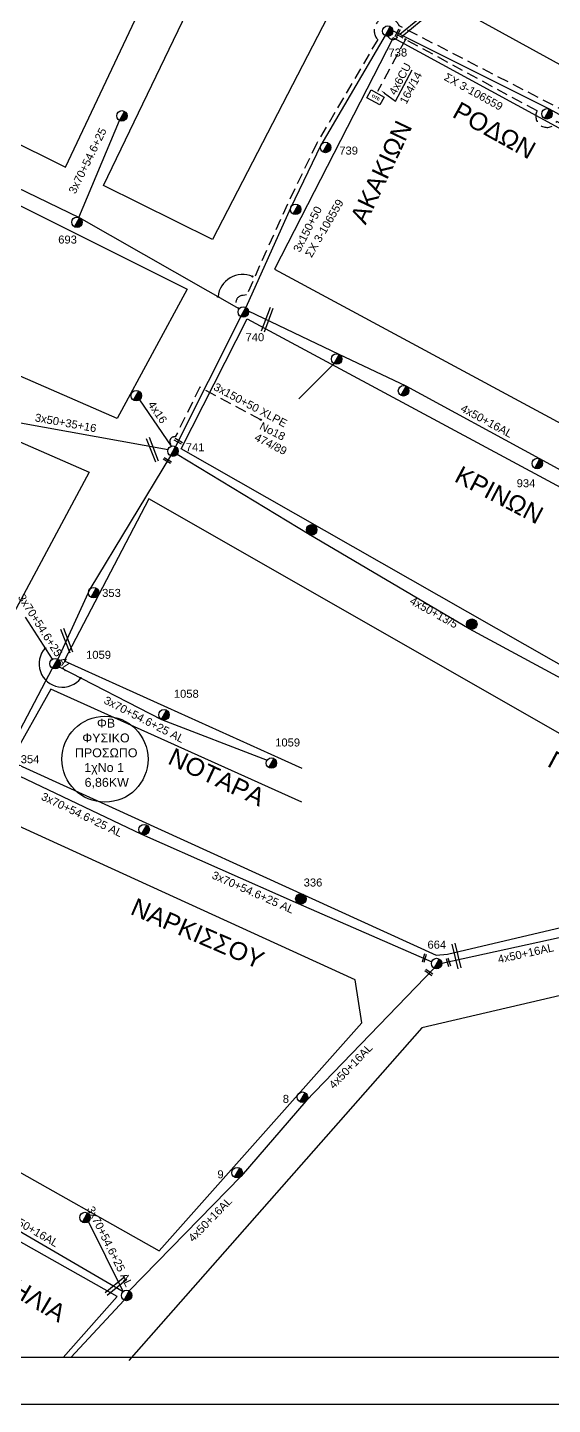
# Model space of a CAD drawing. Header units: millimetres. Extents: x 1020 to 3238, y 796 to 1818.
# Drawn here: x 1616.9 to 1734.8, y 796.3 to 1105.9 of the extents above; entities that cross this region are included whole.
import ezdxf
from ezdxf import colors
from ezdxf.entities.mleader import LeaderData, LeaderLine
from ezdxf.enums import TextEntityAlignment as Align
from ezdxf.math import Vec2, Vec3

# ---------------------------------------------------------------- set-up
doc = ezdxf.new("R2010")
doc.units = ezdxf.units.MM
doc.linetypes.add('DASHED', pattern=[19.05, 12.7, -6.35])
for name, color, linetype, lineweight in [('3x150+50', 7, 'Continuous', 30), ('3x150+50 XLPE', 7, 'SYN_LINE', 30), ('3x50+35+16', 7, 'Continuous', 30), ('3x70+54.6+25 AL', 7, 'SYN_LINE', 30), ('4x16', 7, 'Continuous', 30), ('4X35', 7, 'DASHED', 30), ('4x50+13_5', 7, 'Continuous', 30), ('4x50+16AL', 7, 'Continuous', 30), ('4x6CU', 7, 'Continuous', 30), ('Υπόβαθρο ΔΕΗ', 7, 'Continuous', 30)]:
    doc.layers.add(name, color=color, linetype=linetype, lineweight=lineweight)
for name, color, linetype in [('Pillar OTE', 7, 'Continuous'), ('text οδών', 7, 'Continuous'), ('text_kalodion', 7, 'Continuous'), ('ΑΓΝΩΣΤΟ ΕΝΑΕΡΙΟ ΚΑΛΩΔΙΟ', 7, 'Continuous'), ('Επιγραφές - Σχήματα', 7, 'Continuous'), ('Μηχανική τομή', 7, 'Continuous'), ('Στύλος Ξύλινος', 7, 'Continuous'), ('Στύλος Ξύλινος @ 1', 7, 'Continuous'), ('Στύλος ΦΜ', 7, 'Continuous'), ('Στύλος ΦΜ @ 1', 7, 'Continuous'), ('Συνδέσεις', 7, 'Continuous'), ('Τομή', 7, 'Continuous')]:
    doc.layers.add(name, color=color, linetype=linetype)
doc.styles.add('arial', font='arial.ttf')
doc.styles.get("Standard").update_dxf_attribs({"font": 'arial.ttf'})
doc.linetypes.add('SYN_LINE', pattern='A,0.5,-0.0001,["/\\/\\/\\/",Standard,S=0.1,R=0,X=0,Y=-0.05],-0.25', length=0.7501)

# ---------------------------------------------------------------- blocks, each defined once
blk = doc.blocks.new('ΥΠΑΡΧΩΝ ΤΣΙΜΕΝΤΕΝΙΟΣ ΣΤΥΛΟΣ')
at = {"layer": 'Στύλος ΦΜ'}
blk.add_hatch(color=7, dxfattribs=at).paths.add_polyline_path([(-1.29, -2.28, 0.574793), (2.62, 0, 0.268822), (1.3, 2.27)])
at = {"layer": 'Στύλος ΦΜ', "color": 7}
blk.add_line((-1.29, -2.28), (1.3, 2.27), dxfattribs=at)
blk.add_circle((0, 0), 2.62, dxfattribs=at)
at = {"layer": 'Στύλος ΦΜ', "flags": 4}
for tag, p in [('ΤΥΠΟΣ', (-4.91, 3.03)), ('ΑΡΙΘΜΟΣ', (-4.68, 8.05))]:
    blk.add_attdef(tag, p, '', height=4, dxfattribs=at)
blk = doc.blocks.new('ΥΠΑΡΧΩΝ ΞΥΛΙΝΟΣ ΣΤΥΛΟΣ')
at = {"layer": 'Στύλος Ξύλινος'}
h = blk.add_hatch(color=7, dxfattribs=at)
h.paths.add_polyline_path([(-2.62, 0, 0.270008), (-1.29, -2.28), (1.3, 2.27, 0.576266)])
h.paths.add_polyline_path([(-1.29, -2.28, 0.574793), (2.62, 0, 0.268822), (1.3, 2.27)])
at = {"layer": 'Στύλος Ξύλινος', "color": 7}
blk.add_line((-1.29, -2.28), (1.3, 2.27), dxfattribs=at)
blk.add_circle((0, 0), 2.62, dxfattribs=at)
at = {"layer": 'Στύλος Ξύλινος', "flags": 4}
for tag, p in [('ΑΡΙΘΜΟΣ', (-4.91, 8.6)), ('ΤΥΠΟΣ', (-4.85, 3.39))]:
    blk.add_attdef(tag, p, '', height=4, dxfattribs=at)
blk = doc.blocks.new('ΤΟΜΗ')
at = {"layer": 'Τομή', "ltscale": 40}
for p, q in [((-5.7, 0), (17.1, 0)), ((-5.7, -2.8), (17.1, -2.8))]:
    blk.add_line(p, q, dxfattribs=at)
blk = doc.blocks.new('_ΣΥΝΔΕΣΗ')
at = {"layer": 'Συνδέσεις', "linetype": 'SYN_LINE', "ltscale": 40}
blk.add_hatch(color=256, dxfattribs=at).paths.add_polyline_path([(0.5, 0, 1), (-0.5, 0, 1)])
at = {"layer": 'Συνδέσεις'}
blk.add_circle((0, 0), 0.5, dxfattribs=at)
blk = doc.blocks.new('ΜΗΧΑΝΙΚΗ ΤΟΜΗ')
at = {"layer": 'Μηχανική τομή', "ltscale": 40}
for p, q in [((-1.9, 0.8), (5.7, 0.8)), ((-1.9, -0.8), (5.7, -0.8))]:
    blk.add_line(p, q, dxfattribs=at)
blk = doc.blocks.new('PILLAR ΟΤΕ')
at = {"layer": 'Pillar OTE', "ltscale": 40}
blk.add_lwpolyline([(-3.31, 2.02), (3.39, 2.02), (3.39, -1.99), (-3.31, -1.99)], close=True, dxfattribs=at)
at = {"layer": 'Pillar OTE', "insert": (-1.81, 0.71), "char_height": 1.3575, "width": 109.961, "attachment_point": 1}
blk.add_mtext('{\\fArial|b1|i0|c161|p34;OTE}', dxfattribs=at)

msp = doc.modelspace()

# ---------------------------------------------------------------- linework, layer by layer
at = {"lineweight": -3}
msp.add_lwpolyline([(1059.16, 1801.46), (3011.12, 1801.46), (3011.12, 806.84), (1059.16, 806.84)], close=True, dxfattribs=at)
at = {"lineweight": -3, "ltscale": 0.2}
msp.add_circle((1634.3, 941.36), 9.67, dxfattribs=at)
at = {"layer": '3x150+50', "color": 1, "linetype": 'DASHED', "lineweight": -3, "ltscale": 0.2}
for points in [[(1808.08, 1040.63), (1812.04, 1047.91), (1771, 1070.75), (1768.84, 1070.93), (1700.37, 1106.28, 1.197991), (1695.56, 1103.18, 1.197991)], [(1695.56, 1103.18), (1681.89, 1079.87), (1675.3, 1066.17), (1666.12, 1045.77), (1665.37, 1045.64, 0.748811), (1664.44, 1042.65)]]:
    msp.add_lwpolyline(points, format="xyb", dxfattribs=at)
at = {"layer": '3x150+50', "color": 85, "linetype": 'DASHED', "lineweight": -3, "ltscale": 0.2}
msp.add_lwpolyline([(1806.99, 1041.22), (1810.49, 1047.64), (1770.98, 1069.61), (1767.1, 1067.64), (1735.77, 1084.71, -0.989193), (1731.36, 1087.11), (1700.21, 1104.08, -0.67934), (1697.89, 1103.9)], format="xyb", dxfattribs=at)
at = {"layer": '3x150+50 XLPE', "color": 85, "linetype": 'DASHED', "lineweight": -3, "ltscale": 0.2}
msp.add_lwpolyline([(1669.3, 1017.7), (1655.64, 1025.02), (1650.09, 1013.82, 1.029487), (1649.74, 1011.79, 11.846694)], format="xyb", dxfattribs=at)
at = {"layer": '3x50+35+16', "color": 62, "lineweight": -3, "ltscale": 0.2}
msp.add_lwpolyline([(1548.23, 1041.95), (1558.17, 1041.26), (1580.07, 1031.11), (1593.67, 1025.14), (1609.9, 1018), (1648.46, 1010.97)], dxfattribs=at)
at = {"layer": '3x70+54.6+25 AL', "color": 27, "linetype": 'SYN_LINE', "lineweight": -3, "ltscale": 20}
msp.add_lwpolyline([(1789.93, 1056.62), (1770.48, 1067.48), (1734.16, 1087.49), (1698.98, 1105.14)], dxfattribs=at)
at = {"layer": '3x70+54.6+25 AL', "color": 1, "linetype": 'SYN_LINE', "lineweight": -3, "ltscale": 20}
msp.add_lwpolyline([(1628.46, 1063.18), (1637.53, 1084.99)], dxfattribs=at)
at = {"layer": '3x70+54.6+25 AL', "color": 85, "linetype": 'SYN_LINE', "lineweight": -3, "ltscale": 15}
msp.add_lwpolyline([(1622.49, 963.83), (1616.42, 973.33)], dxfattribs=at)
at = {"layer": '3x70+54.6+25 AL', "color": 85, "linetype": 'SYN_LINE', "lineweight": -3, "ltscale": 20}
msp.add_lwpolyline([(1624.02, 962.1), (1646.98, 950.32), (1670.71, 941.15)], dxfattribs=at)
at = {"layer": '3x70+54.6+25 AL', "color": 173, "linetype": 'SYN_LINE', "lineweight": -3, "ltscale": 20}
msp.add_lwpolyline([(1611.87, 939.11), (1642.5, 924.5), (1677.73, 908.91), (1707.68, 895.83)], dxfattribs=at)
at = {"layer": '3x70+54.6+25 AL', "color": 6, "linetype": 'SYN_LINE', "lineweight": -3, "ltscale": 20}
msp.add_lwpolyline([(1638.42, 821.7), (1630.59, 837.41)], dxfattribs=at)
at = {"layer": '4x16', "color": 85, "linetype": 'SYN_LINE', "lineweight": -3, "ltscale": 15}
msp.add_lwpolyline([(1642.04, 1022.18), (1649.15, 1011.71)], dxfattribs=at)
at = {"layer": '4X35', "color": 27, "linetype": 'SYN_LINE', "lineweight": -3, "ltscale": 10}
msp.add_lwpolyline([(1677.85, 1022.38), (1685.77, 1030.31)], dxfattribs=at)
at = {"layer": '4x50+13_5', "color": 30, "lineweight": -3, "ltscale": 0.2}
for points in [[(1649.01, 1009.6), (1630.87, 979.58), (1623.68, 963.85)], [(1825.16, 909.78), (1811.04, 917.35), (1785.03, 931.53), (1752.04, 951.23), (1716.1, 970.7), (1680.14, 991.89), (1650.48, 1009.86)]]:
    msp.add_lwpolyline(points, dxfattribs=at)
at = {"layer": '4x50+13_5', "color": 85, "lineweight": -3, "ltscale": 0.2}
msp.add_lwpolyline([(1611.31, 940.4), (1622.52, 961.8)], dxfattribs=at)
at = {"layer": '4x50+16AL', "color": 1, "lineweight": -3, "ltscale": 0.2}
msp.add_lwpolyline([(1664.44, 1042.65), (1628.61, 1063.11), (1600.33, 1076.71), (1571.04, 1090.26)], dxfattribs=at)
at = {"layer": '4x50+16AL', "color": 27, "lineweight": -3, "ltscale": 0.2}
msp.add_lwpolyline([(1812.76, 964.82), (1797.21, 973.88), (1766.16, 990.19), (1731.99, 1008.87), (1701.95, 1025.21), (1686.94, 1032.36), (1666.53, 1042.08)], dxfattribs=at)
at = {"layer": '4x50+16AL', "color": 85, "lineweight": -3, "ltscale": 0.2}
msp.add_lwpolyline([(1757.91, 905.94), (1709.96, 895.4)], dxfattribs=at)
at = {"layer": '4x50+16AL', "color": 173, "lineweight": -3, "ltscale": 0.2}
for points in [[(1708.21, 894.39), (1679.44, 864.47), (1664.87, 847.62), (1639.74, 821.8)], [(1638.58, 819.75), (1626.6, 806.84)]]:
    msp.add_lwpolyline(points, dxfattribs=at)
at = {"layer": '4x50+16AL', "color": 6, "lineweight": -3, "ltscale": 0.2}
msp.add_lwpolyline([(1569.75, 860.58), (1606, 840.52), (1638.42, 821.7)], dxfattribs=at)
at = {"layer": '4x6CU', "color": 133, "linetype": 'DASHED', "lineweight": -3, "ltscale": 0.2}
msp.add_lwpolyline([(1701.78, 1103.22), (1695.54, 1091.48)], dxfattribs=at)
at = {"layer": 'ΑΓΝΩΣΤΟ ΕΝΑΕΡΙΟ ΚΑΛΩΔΙΟ', "color": 85, "lineweight": -3, "ltscale": 0.2}
for points in [[(1697.23, 1104.05), (1682.8, 1079.45), (1675.97, 1065.26), (1665.95, 1042.94)], [(1664.78, 1040.89), (1650.17, 1011.65)]]:
    msp.add_lwpolyline(points, dxfattribs=at)
at = {"layer": 'Επιγραφές - Σχήματα', "lineweight": -3}
msp.add_lwpolyline([(1019.92, 1815.41), (3237.54, 1815.41), (3238.24, 796.27), (1019.92, 796.27)], close=True, dxfattribs=at)
at = {"layer": 'Υπόβαθρο ΔΕΗ', "color": 7, "lineweight": -3}
for points in [[(1723.42, 1151.74), (1704.4, 1115.24), (1909.94, 1002.25), (1923.92, 1038.1)], [(1650.84, 1128.32), (1611.25, 1149.13), (1584.58, 1094.76), (1625.42, 1074.48)], [(1659.58, 1123.65), (1685.38, 1110.35), (1658.48, 1058.21), (1633.98, 1070.37)], [(1672.38, 1051.51), (1880.33, 939.36), (1904.73, 991.53), (1699.01, 1103.59)], [(1579.18, 1083.81), (1652.74, 1047.05), (1637.05, 1017.97), (1562.68, 1050.39)], [(1666.27, 1040.38), (1874.84, 928.11), (1873.11, 924.5), (1847.59, 910.73), (1832.26, 908.04), (1651.45, 1011.16)], [(1556.92, 1038.23), (1630.72, 1005.91), (1599.02, 946.72), (1525.05, 974.24)], [(1690.5, 891.72), (1607.05, 929.88), (1575.25, 870.95), (1646.5, 830.79), (1692.01, 882.11)]]:
    msp.add_lwpolyline(points, close=True, dxfattribs=at)
for points in [[(1678.53, 931.71), (1622.11, 957.09), (1613.05, 940.9), (1708.69, 897.26), (1711.2, 897.52), (1757.39, 908.37), (1769.57, 928.14), (1644.16, 999.93), (1625.11, 963.49), (1678.53, 939.34)], [(1816.3, 807.68), (1797.05, 885.99), (1788.78, 887.01), (1785.41, 899.65), (1705.5, 880.97), (1639.68, 806.16)], [(1624.92, 806.84), (1637.05, 820.54), (1561.18, 863.32), (1539.35, 806.84)]]:
    msp.add_lwpolyline(points, dxfattribs=at)
at = {"layer": 'Υπόβαθρο ΔΕΗ', "lineweight": -3}
for centre, radius, start, end in [((1665.22, 1044.79), 5.56, 66.5556, 174.0678), ((1624.74, 962.8), 5.24, 137.3941, 322.4258)]:
    msp.add_arc(centre, radius, start, end, dxfattribs=at)

# ---------------------------------------------------------------- block references
at = {"layer": 'Pillar OTE', "xscale": 0.4999999999999999, "yscale": 0.4999999999999999, "zscale": 0.4999999999999999, "rotation": 330.8231759037993}
msp.add_blockref('PILLAR ΟΤΕ', (1695.06, 1090.16), dxfattribs=at)
at = {"layer": 'Μηχανική τομή', "lineweight": -3}
for p, xscale, yscale, zscale, rotation in [((1699.84, 1104.23), 0.2499999999999677, 0.2499999999999677, 0.2499999999999677, 63.80591713590032), ((1651.18, 1012.58), 0.2499999999999677, 0.2499999999999677, 0.2499999999999677, 149.7466647832102), ((1648.74, 1008.25), 0.2499999999999677, 0.2499999999999677, 0.2499999999999677, 149.7466647832102), ((1705.97, 896.22), 0.2499999999999677, 0.2499999999999677, 0.2499999999999677, 74.02456761277536), ((1711.62, 895.2), 0.2499999999999678, 0.2499999999999678, 0.2499999999999678, 107.5492918014873), ((1707.43, 893.1), 0.2499999999999677, 0.2499999999999677, 0.2499999999999677, 144.3986706529638)]:
    msp.add_blockref('ΜΗΧΑΝΙΚΗ ΤΟΜΗ', p, dxfattribs=dict(at, xscale=xscale, yscale=yscale, zscale=zscale, rotation=rotation))
at = {"layer": 'Στύλος Ξύλινος @ 1', "lineweight": -3, "ltscale": 40, "xscale": 0.4499999999996234, "yscale": 0.4499999999996234, "zscale": 0.4499999999996234}
for p in [(1680.72, 992.92), (1716.69, 971.72)]:
    msp.add_blockref('ΥΠΑΡΧΩΝ ΞΥΛΙΝΟΣ ΣΤΥΛΟΣ', p, dxfattribs=at)
at = {"layer": 'Στύλος Ξύλινος @ 1', "lineweight": -3, "ltscale": 40}
ref = msp.add_blockref('ΥΠΑΡΧΩΝ ΞΥΛΙΝΟΣ ΣΤΥΛΟΣ', (1678.31, 909.94), dxfattribs=dict(at, xscale=0.4499999999996234, yscale=0.4499999999996234, zscale=0.4499999999996234))
ref.add_attrib('ΤΥΠΟΣ', '336', (1678.93, 912.73), dxfattribs={"layer": 'Στύλος Ξύλινος', "height": 1.8, "flags": 4})
at = {"layer": 'Στύλος ΦΜ @ 1', "lineweight": -3, "ltscale": 40}
ref = msp.add_blockref('ΥΠΑΡΧΩΝ ΤΣΙΜΕΝΤΕΝΙΟΣ ΣΤΥΛΟΣ', (1697.81, 1105.07), dxfattribs=dict(at, xscale=0.4500000000001488, yscale=0.4500000000001488, zscale=0.4500000000001488))
ref.add_attrib('ΤΥΠΟΣ', '738', (1697.98, 1099.36), dxfattribs={"layer": 'Στύλος ΦΜ', "height": 1.8, "rotation": 360, "flags": 4})
for p, xscale, yscale, zscale in [((1638.11, 1086.01), 0.4499999999998842, 0.4499999999998842, 0.4499999999998842), ((1733.58, 1086.47), 0.4500000000000877, 0.4500000000000877, 0.4500000000000877), ((1677.12, 1065), 0.4500000000001488, 0.4500000000001488, 0.4500000000001488), ((1686.35, 1031.34), 0.450000000000137, 0.450000000000137, 0.450000000000137), ((1701.37, 1024.19), 0.450000000000137, 0.450000000000137, 0.450000000000137), ((1641.31, 1023.1), 0.4499999999999518, 0.4499999999999518, 0.4499999999999518), ((1643.09, 925.53), 0.4500000000000908, 0.4500000000000908, 0.4500000000000908), ((1629.81, 838.3), 0.4499999999998252, 0.4499999999998252, 0.4499999999998252), ((1639.16, 820.78), 0.4499999999998252, 0.4499999999998252, 0.4499999999998252)]:
    msp.add_blockref('ΥΠΑΡΧΩΝ ΤΣΙΜΕΝΤΕΝΙΟΣ ΣΤΥΛΟΣ', p, dxfattribs=dict(at, xscale=xscale, yscale=yscale, zscale=zscale))
ref = msp.add_blockref('ΥΠΑΡΧΩΝ ΤΣΙΜΕΝΤΕΝΙΟΣ ΣΤΥΛΟΣ', (1683.85, 1078.91), dxfattribs=dict(at, xscale=0.4500000000001488, yscale=0.4500000000001488, zscale=0.4500000000001488))
ref.add_attrib('ΤΥΠΟΣ', '739', (1686.93, 1077.31), dxfattribs={"layer": 'Στύλος ΦΜ', "height": 1.8, "rotation": 360, "flags": 4})
ref = msp.add_blockref('ΥΠΑΡΧΩΝ ΤΣΙΜΕΝΤΕΝΙΟΣ ΣΤΥΛΟΣ', (1628.02, 1062.09), dxfattribs=dict(at, xscale=0.4500000000001698, yscale=0.4500000000001698, zscale=0.4500000000001698))
ref.add_attrib('ΤΥΠΟΣ', '693', (1623.8, 1057.3), dxfattribs={"layer": 'Στύλος ΦΜ', "height": 1.8, "rotation": 360, "flags": 4})
ref = msp.add_blockref('ΥΠΑΡΧΩΝ ΤΣΙΜΕΝΤΕΝΙΟΣ ΣΤΥΛΟΣ', (1665.36, 1041.92), dxfattribs=dict(at, xscale=0.4500000000001699, yscale=0.4500000000001699, zscale=0.4500000000001699))
ref.add_attrib('ΤΥΠΟΣ', '740', (1665.87, 1035.35), dxfattribs={"layer": 'Στύλος ΦΜ', "height": 1.8, "rotation": 360, "flags": 4})
ref = msp.add_blockref('ΥΠΑΡΧΩΝ ΤΣΙΜΕΝΤΕΝΙΟΣ ΣΤΥΛΟΣ', (1649.59, 1010.62), dxfattribs=dict(at, xscale=0.4499999999999518, yscale=0.4499999999999518, zscale=0.4499999999999518))
ref.add_attrib('ΑΡΙΘΜΟΣ', '741', (1652.45, 1010.59), dxfattribs={"layer": 'Στύλος ΦΜ', "height": 1.8, "flags": 4})
ref = msp.add_blockref('ΥΠΑΡΧΩΝ ΤΣΙΜΕΝΤΕΝΙΟΣ ΣΤΥΛΟΣ', (1731.4, 1007.84), dxfattribs=dict(at, xscale=0.450000000000137, yscale=0.450000000000137, zscale=0.450000000000137))
ref.add_attrib('ΤΥΠΟΣ', '934', (1726.77, 1002.51), dxfattribs={"layer": 'Στύλος ΦΜ', "height": 1.8, "rotation": 360, "flags": 4})
ref = msp.add_blockref('ΥΠΑΡΧΩΝ ΤΣΙΜΕΝΤΕΝΙΟΣ ΣΤΥΛΟΣ', (1631.75, 978.8), dxfattribs=dict(at, xscale=0.4500000000000908, yscale=0.4500000000000908, zscale=0.4500000000000908))
ref.add_attrib('ΤΥΠΟΣ', '353', (1633.67, 977.85), dxfattribs={"layer": 'Στύλος ΦΜ', "height": 1.8, "flags": 4})
ref = msp.add_blockref('ΥΠΑΡΧΩΝ ΤΣΙΜΕΝΤΕΝΙΟΣ ΣΤΥΛΟΣ', (1623.1, 962.83), dxfattribs=dict(at, xscale=0.4500000000000908, yscale=0.4500000000000908, zscale=0.4500000000000908))
ref.add_attrib('ΤΥΠΟΣ', '1059', (1630.06, 963.93), dxfattribs={"layer": 'Στύλος ΦΜ', "height": 1.8, "flags": 4})
ref = msp.add_blockref('ΥΠΑΡΧΩΝ ΤΣΙΜΕΝΤΕΝΙΟΣ ΣΤΥΛΟΣ', (1647.56, 951.35), dxfattribs=dict(at, xscale=0.4500000000000908, yscale=0.4500000000000908, zscale=0.4500000000000908))
ref.add_attrib('ΤΥΠΟΣ', '1058', (1649.77, 955.17), dxfattribs={"layer": 'Στύλος ΦΜ', "height": 1.8, "flags": 4})
ref = msp.add_blockref('ΥΠΑΡΧΩΝ ΤΣΙΜΕΝΤΕΝΙΟΣ ΣΤΥΛΟΣ', (1671.68, 940.49), dxfattribs=dict(at, xscale=0.4500000000000908, yscale=0.4500000000000908, zscale=0.4500000000000908))
ref.add_attrib('ΤΥΠΟΣ', '1059', (1672.53, 944.22), dxfattribs={"layer": 'Στύλος ΦΜ', "height": 1.8, "flags": 4})
ref = msp.add_blockref('ΥΠΑΡΧΩΝ ΤΣΙΜΕΝΤΕΝΙΟΣ ΣΤΥΛΟΣ', (1610.72, 939.38), dxfattribs=dict(at, xscale=0.4500000000000908, yscale=0.4500000000000908, zscale=0.4500000000000908))
ref.add_attrib('ΤΥΠΟΣ', '354', (1615.38, 940.46), dxfattribs={"layer": 'Στύλος ΦΜ', "height": 1.8, "flags": 4})
ref = msp.add_blockref('ΥΠΑΡΧΩΝ ΤΣΙΜΕΝΤΕΝΙΟΣ ΣΤΥΛΟΣ', (1708.79, 895.41), dxfattribs=dict(at, xscale=0.4500000000001327, yscale=0.4500000000001327, zscale=0.4500000000001327))
ref.add_attrib('ΤΥΠΟΣ', '664', (1706.74, 898.76), dxfattribs={"layer": 'Στύλος ΦΜ', "height": 1.8, "rotation": 360, "flags": 4})
ref = msp.add_blockref('ΥΠΑΡΧΩΝ ΤΣΙΜΕΝΤΕΝΙΟΣ ΣΤΥΛΟΣ', (1678.65, 865.35), dxfattribs=dict(at, xscale=0.4499999999997549, yscale=0.4499999999997549, zscale=0.4499999999997549))
ref.add_attrib('ΤΥΠΟΣ', '8', (1674.24, 864.08), dxfattribs={"layer": 'Στύλος ΦΜ', "height": 1.8, "flags": 4})
ref = msp.add_blockref('ΥΠΑΡΧΩΝ ΤΣΙΜΕΝΤΕΝΙΟΣ ΣΤΥΛΟΣ', (1663.98, 848.38), dxfattribs=dict(at, xscale=0.4499999999997549, yscale=0.4499999999997549, zscale=0.4499999999997549))
ref.add_attrib('ΤΥΠΟΣ', '9', (1659.56, 847.12), dxfattribs={"layer": 'Στύλος ΦΜ', "height": 1.8, "flags": 4})
at = {"layer": 'Συνδέσεις', "lineweight": -3, "xscale": 0.25, "yscale": 0.25, "zscale": 0.25}
for p in [(1701.78, 1103.23), (1667.43, 1049.89), (1659.69, 1045.37), (1669.3, 1017.7), (1620.89, 966.35), (1628.89, 959.61)]:
    msp.add_blockref('_ΣΥΝΔΕΣΗ', p, dxfattribs=at)
at = {"layer": 'Τομή', "lineweight": -3, "xscale": 0.2499999999999995, "yscale": 0.2499999999999995, "zscale": 0.2499999999999995}
for p, rotation in [((1701.61, 1105.28), 39.38108142913769), ((1669.97, 1039.01), 69.65286876878682), ((1645.18, 1009.44), 111.0252193659888), ((1625.95, 966.5), 111.0252193659888), ((1713.28, 895.64), 103.661182241477), ((1635.43, 822.31), 39.16802573393648)]:
    msp.add_blockref('ΤΟΜΗ', p, dxfattribs=dict(at, rotation=rotation))

# ---------------------------------------------------------------- texts
at = {"layer": 'text οδών', "lineweight": -3}
msp.add_text('ΓΙΑΣΕΜΙΩΝ', height=4, rotation=331.8491, dxfattribs=at).set_placement((1747.57, 934.6), align=Align.MIDDLE_CENTER)
at = {"layer": 'text οδών', "lineweight": -3, "ltscale": 40, "char_height": 2, "attachment_point": 1}
for s, insert, width, rotation in [('{\\H2x;POΔΩΝ\\P} ', (1714.02, 1089.39), 13.6816, 330.805), ('{\\H2x;AKAKIΩN\\P} ', (1689.23, 1063.06), 13.6816, 64.6254), ('{\\H2x;KPINΩΝ\\fMS Shell Dlg|b0|i0|c0|p0;\\H0.35416x;\\P} ', (1714.38, 1007.49), 13.6816, 332.3265), ('{\\H2x;ΝΟΤΑΡΑ}', (1649.85, 944.06), 54.2348, 334.8342), ('{\\H2x;NAPKIΣΣOY\\P} ', (1641.34, 910.29), 13.6816, 336.6879), ('{\\H2x;ΠPOΦ. HΛIA}', (1597.8, 834.7), 54.2348, 329.3991)]:
    msp.add_mtext(s, dxfattribs=dict(at, insert=insert, width=width, rotation=rotation))
at = {"layer": 'text_kalodion', "linetype": 'Continuous', "lineweight": -3, "ltscale": 0.2}
for s, rotation, p in [('4x6CU', 62.043, (1700.57, 1094.33)), ('3x70+54.6+25', 63.8686, (1630.38, 1075.92)), ('3x150+50', 63.1021, (1679.8, 1060.54)), ('3x150+50 XLPE', 331.8357, (1666.98, 1020.99)), ('3x50+35+16', 349.6786, (1625.49, 1016.99)), ('4x16', 304.1669, (1646.11, 1019.38)), ('4x50+16AL', 331.4495, (1720.04, 1017.42)), ('3x70+54.6+25 AL', 302.5893, (1620.76, 969.88)), ('4x50+13/5', 331.1043, (1708.19, 974.35)), ('3x70+54.6+25 AL', 332.8448, (1643.1, 950.29)), ('3x70+54.6+25 AL', 334.5001, (1629.14, 928.88)), ('3x70+54.6+25 AL', 336.1206, (1667.57, 911.44)), ('4x50+16AL', 12.4077, (1728.8, 897.7)), ('4x50+16AL', 46.1248, (1689.49, 872.33)), ('4x50+16AL', 45.7788, (1657.92, 837.9)), ('4x50+16AL', 329.8581, (1618.11, 835.57)), ('3x70+54.6+25 AL', 296.4899, (1635.4, 831.79))]:
    msp.add_text(s, height=1.8, rotation=rotation, dxfattribs=at).set_placement(p, align=Align.MIDDLE_CENTER)
at = {"layer": 'text_kalodion', "linetype": 'Continuous', "lineweight": -3, "ltscale": 0.2, "insert": (1700.39, 1089.34), "char_height": 1.8, "width": 17.105, "attachment_point": 1, "rotation": 62.043}
msp.add_mtext('164/14', dxfattribs=at)
at = {"layer": 'Υπόβαθρο ΔΕΗ', "lineweight": -3, "char_height": 1.8, "attachment_point": 1, "style": 'arial'}
for s, insert, width, rotation in [('ΣΧ 3-106559', (1711.16, 1095.76), 17.105, 331), ('ΣΧ 3-106559', (1679.14, 1054.89), 17.105, 59.9129), ('No18', (1669.64, 1017.24), 9.1232, 333.3522), ('474/89', (1668.52, 1014.74), 9.1232, 333.3522)]:
    msp.add_mtext(s, dxfattribs=dict(at, insert=insert, width=width, rotation=rotation))
at = {"layer": 'Υπόβαθρο ΔΕΗ', "lineweight": -3, "char_height": 2, "width": 17.2548, "attachment_point": 1}
for s, insert in [('{\\W8.64836; }ΦΒ \\P{\\W4.42067; }ΦΥΣΙΚΟ \\P{\\W2.28183; }ΠΡΟΣΩΠΟ', (1625.78, 950.47)), ('{\\W5.64925; }1χΝο 1\\P{\\W5.75643; }6,86KW', (1625.26, 940.49))]:
    msp.add_mtext(s, dxfattribs=dict(at, insert=insert))

# ---------------------------------------------------------------- leaders
at = {"layer": 'Υπόβαθρο ΔΕΗ', "color": 7, "lineweight": -3}
ml = msp.add_multileader_mtext('Standard', dxfattribs=at)
ml.set_content('', color=7)
ml.set_leader_properties()
ml.build(insert=Vec2(0, 0))
ml.multileader.update_dxf_attribs({"arrow_head_size": 1})
ctx = ml.context
ctx.base_point, ctx.arrow_head_size, ctx.plane_origin, ctx.plane_x_axis, ctx.plane_y_axis = Vec3(1703.33, 1096.36), 1, Vec3(1696.29, 1091.73), Vec3(0.469472, 0.882948), Vec3(-0.882948, 0.469472)
notes = []
notes.append((ctx, [(0, (1, 1, 0), (1699.57, 1089.3), (0.469472, 0.882948), 8, [(0, [(1696.29, 1091.73)], 0, [])])]))
ctx.mtext.insert, ctx.mtext.text_direction, ctx.mtext.rotation, ctx.mtext.flow_direction = Vec3(1702.5, 1099.07), Vec3(0.469472, 0.882948), 1.082104, 5
for ctx, leaders in notes:
    for number, flags, end, landing, length, lines in leaders:
        leader = LeaderData()
        leader.index, (leader.has_last_leader_line, leader.has_dogleg_vector, leader.attachment_direction) = number, flags
        leader.last_leader_point, leader.dogleg_vector, leader.dogleg_length = Vec3(end), Vec3(landing), length
        for number, points, colour, breaks in lines:
            line = LeaderLine()
            line.index, line.vertices, line.color, line.breaks = number, Vec3.list(points), colors.encode_raw_color(colour), breaks
            leader.lines.append(line)
        ctx.leaders.append(leader)

doc.saveas('drawing.dxf')
